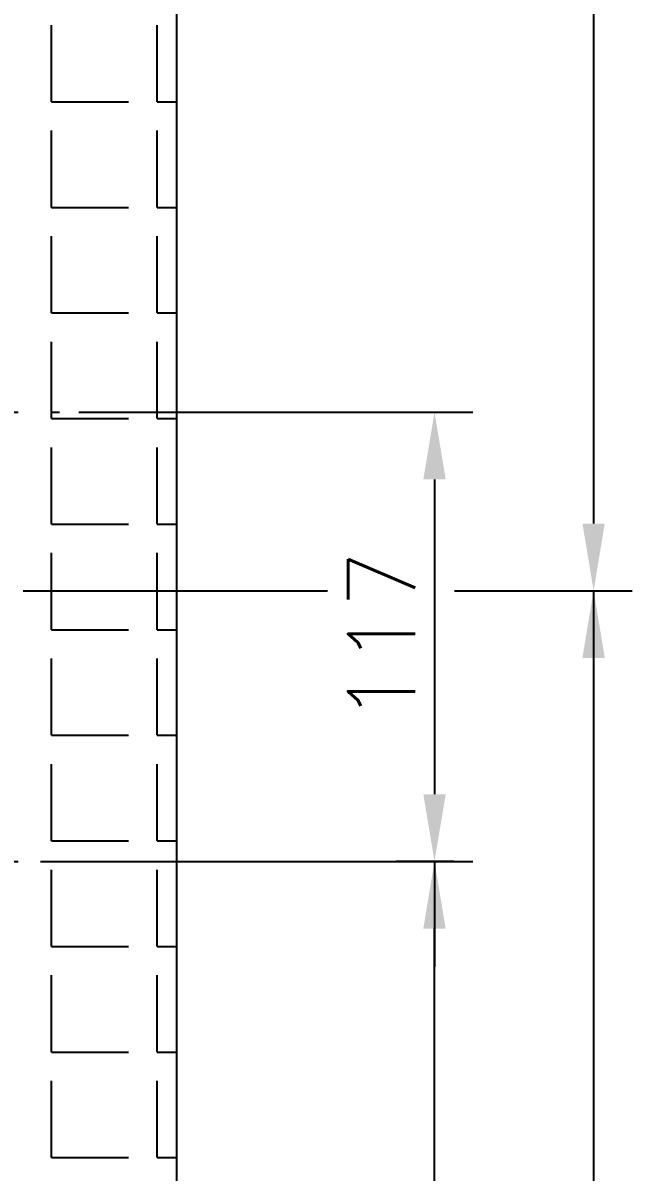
# Model space of a CAD drawing. Extents: x -4069 to -3649, y -4303 to -3709.
# Drawn here: x -3731.2 to -3699.5, y -4152 to -4092.2 of the extents above; entities that cross this region are included whole.
import ezdxf
from ezdxf.enums import TextEntityAlignment as Align

# ---------------------------------------------------------------- set-up
doc = ezdxf.new("R2010")
doc.units = 0
doc.header["$LTSCALE"] = 7
doc.linetypes.add('CENTER', pattern=[2, 1.25, -0.25, 0.25, -0.25])
for name, color, linetype in [('CL', 1, 'CENTER'), ('DIM', 2, 'CONTINUOUS'), ('HT', 3, 'CONTINUOUS')]:
    doc.layers.add(name, color=color, linetype=linetype)
doc.styles.add('GHS', font='ROMANS.shx', dxfattribs={"bigfont": 'GHS.shx'})

msp = doc.modelspace()

# ---------------------------------------------------------------- linework, layer by layer
at = {"layer": 'CL'}
for p, q in [((-3740.20317, -4112.45204), (-3729.30316, -4112.45204)), ((-3740.20317, -4135.85204), (-3729.30316, -4135.85204))]:
    msp.add_line(p, q, dxfattribs=at)
at = {"layer": 'DIM'}
for p, q in [((-3701.48245, -3958.72204), (-3701.48245, -4118.25204)), ((-3728.30316, -4112.45204), (-3707.77077, -4112.45204)), ((-3709.77077, -4115.95204), (-3709.77077, -4132.35204)), ((-3731.20317, -4121.75204), (-3715.34281, -4121.75204)), ((-3708.73382, -4121.75204), (-3699.48245, -4121.75204)), ((-3701.48245, -4121.75204), (-3701.48245, -4144.58537)), ((-3701.48245, -4125.25204), (-3701.48245, -4197.6418)), ((-3730.30316, -4135.85204), (-3707.77077, -4135.85204)), ((-3708.77077, -4135.85204), (-3711.77077, -4135.85204)), ((-3709.77077, -4135.85204), (-3709.77077, -4141.35204)), ((-3709.77077, -4197.66941), (-3709.77077, -4139.35204))]:
    msp.add_line(p, q, dxfattribs=at)
for points in [[(-3710.3541, -4115.95204), (-3709.18743, -4115.95204), (-3709.77077, -4112.45204)], [(-3702.06578, -4118.25204), (-3700.89911, -4118.25204), (-3701.48245, -4121.75204)], [(-3702.06578, -4125.25204), (-3700.89911, -4125.25204), (-3701.48245, -4121.75204)], [(-3710.3541, -4132.35204), (-3709.18743, -4132.35204), (-3709.77077, -4135.85204)], [(-3710.3541, -4139.35204), (-3709.18743, -4139.35204), (-3709.77077, -4135.85204)]]:
    msp.add_solid(points, dxfattribs=at)
at = {"layer": 'HT', "ltscale": 0.5}
for p, q in [((-3723.20317, -4228.15204), (-3723.20317, -3842.25204)), ((-3729.71517, -4096.28463), (-3729.71517, -4092.28463)), ((-3724.21517, -4096.28463), (-3724.21517, -4092.28463)), ((-3729.71517, -4096.28463), (-3725.71517, -4096.28463)), ((-3724.21517, -4096.28463), (-3723.20317, -4096.28463)), ((-3729.71517, -4101.78463), (-3729.71517, -4097.78463)), ((-3724.21517, -4101.78463), (-3724.21517, -4097.78463)), ((-3729.71517, -4101.78463), (-3725.71517, -4101.78463)), ((-3724.21517, -4101.78463), (-3723.20317, -4101.78463)), ((-3729.71517, -4107.28463), (-3729.71517, -4103.28463)), ((-3724.21517, -4107.28463), (-3724.21517, -4103.28463)), ((-3729.71517, -4107.28463), (-3725.71517, -4107.28463)), ((-3724.21517, -4107.28463), (-3723.20317, -4107.28463)), ((-3729.71517, -4112.78463), (-3729.71517, -4108.78463)), ((-3724.21517, -4112.78463), (-3724.21517, -4108.78463)), ((-3729.71517, -4112.78463), (-3725.71517, -4112.78463)), ((-3724.21517, -4112.78463), (-3723.20317, -4112.78463)), ((-3729.71517, -4118.28463), (-3729.71517, -4114.28463)), ((-3724.21517, -4118.28463), (-3724.21517, -4114.28463)), ((-3729.71517, -4118.28463), (-3725.71517, -4118.28463)), ((-3724.21517, -4118.28463), (-3723.20317, -4118.28463)), ((-3729.71517, -4123.78463), (-3729.71517, -4119.78463)), ((-3724.21517, -4123.78463), (-3724.21517, -4119.78463)), ((-3729.71517, -4123.78463), (-3725.71517, -4123.78463)), ((-3724.21517, -4123.78463), (-3723.20317, -4123.78463)), ((-3729.71517, -4129.28463), (-3729.71517, -4125.28463)), ((-3724.21517, -4129.28463), (-3724.21517, -4125.28463)), ((-3729.71517, -4129.28463), (-3725.71517, -4129.28463)), ((-3724.21517, -4129.28463), (-3723.20317, -4129.28463)), ((-3729.71517, -4134.78463), (-3729.71517, -4130.78463)), ((-3724.21517, -4134.78463), (-3724.21517, -4130.78463)), ((-3729.71517, -4134.78463), (-3725.71517, -4134.78463)), ((-3724.21517, -4134.78463), (-3723.20317, -4134.78463)), ((-3729.71517, -4140.28463), (-3729.71517, -4136.28463)), ((-3724.21517, -4140.28463), (-3724.21517, -4136.28463)), ((-3729.71517, -4140.28463), (-3725.71517, -4140.28463)), ((-3724.21517, -4140.28463), (-3723.20317, -4140.28463)), ((-3729.71517, -4145.78463), (-3729.71517, -4141.78463)), ((-3724.21517, -4145.78463), (-3724.21517, -4141.78463)), ((-3729.71517, -4145.78463), (-3725.71517, -4145.78463)), ((-3724.21517, -4145.78463), (-3723.20317, -4145.78463)), ((-3729.71517, -4151.28463), (-3729.71517, -4147.28463)), ((-3724.21517, -4151.28463), (-3724.21517, -4147.28463)), ((-3729.71517, -4151.28463), (-3725.71517, -4151.28463)), ((-3724.21517, -4151.28463), (-3723.20317, -4151.28463))]:
    msp.add_line(p, q, dxfattribs=at)

# ---------------------------------------------------------------- texts
at = {"layer": 'DIM', "style": 'GHS'}
msp.add_text('117', height=3.5, rotation=90, dxfattribs=at).set_placement((-3710.77077, -4124.15204), align=Align.CENTER)

doc.saveas('drawing.dxf')
